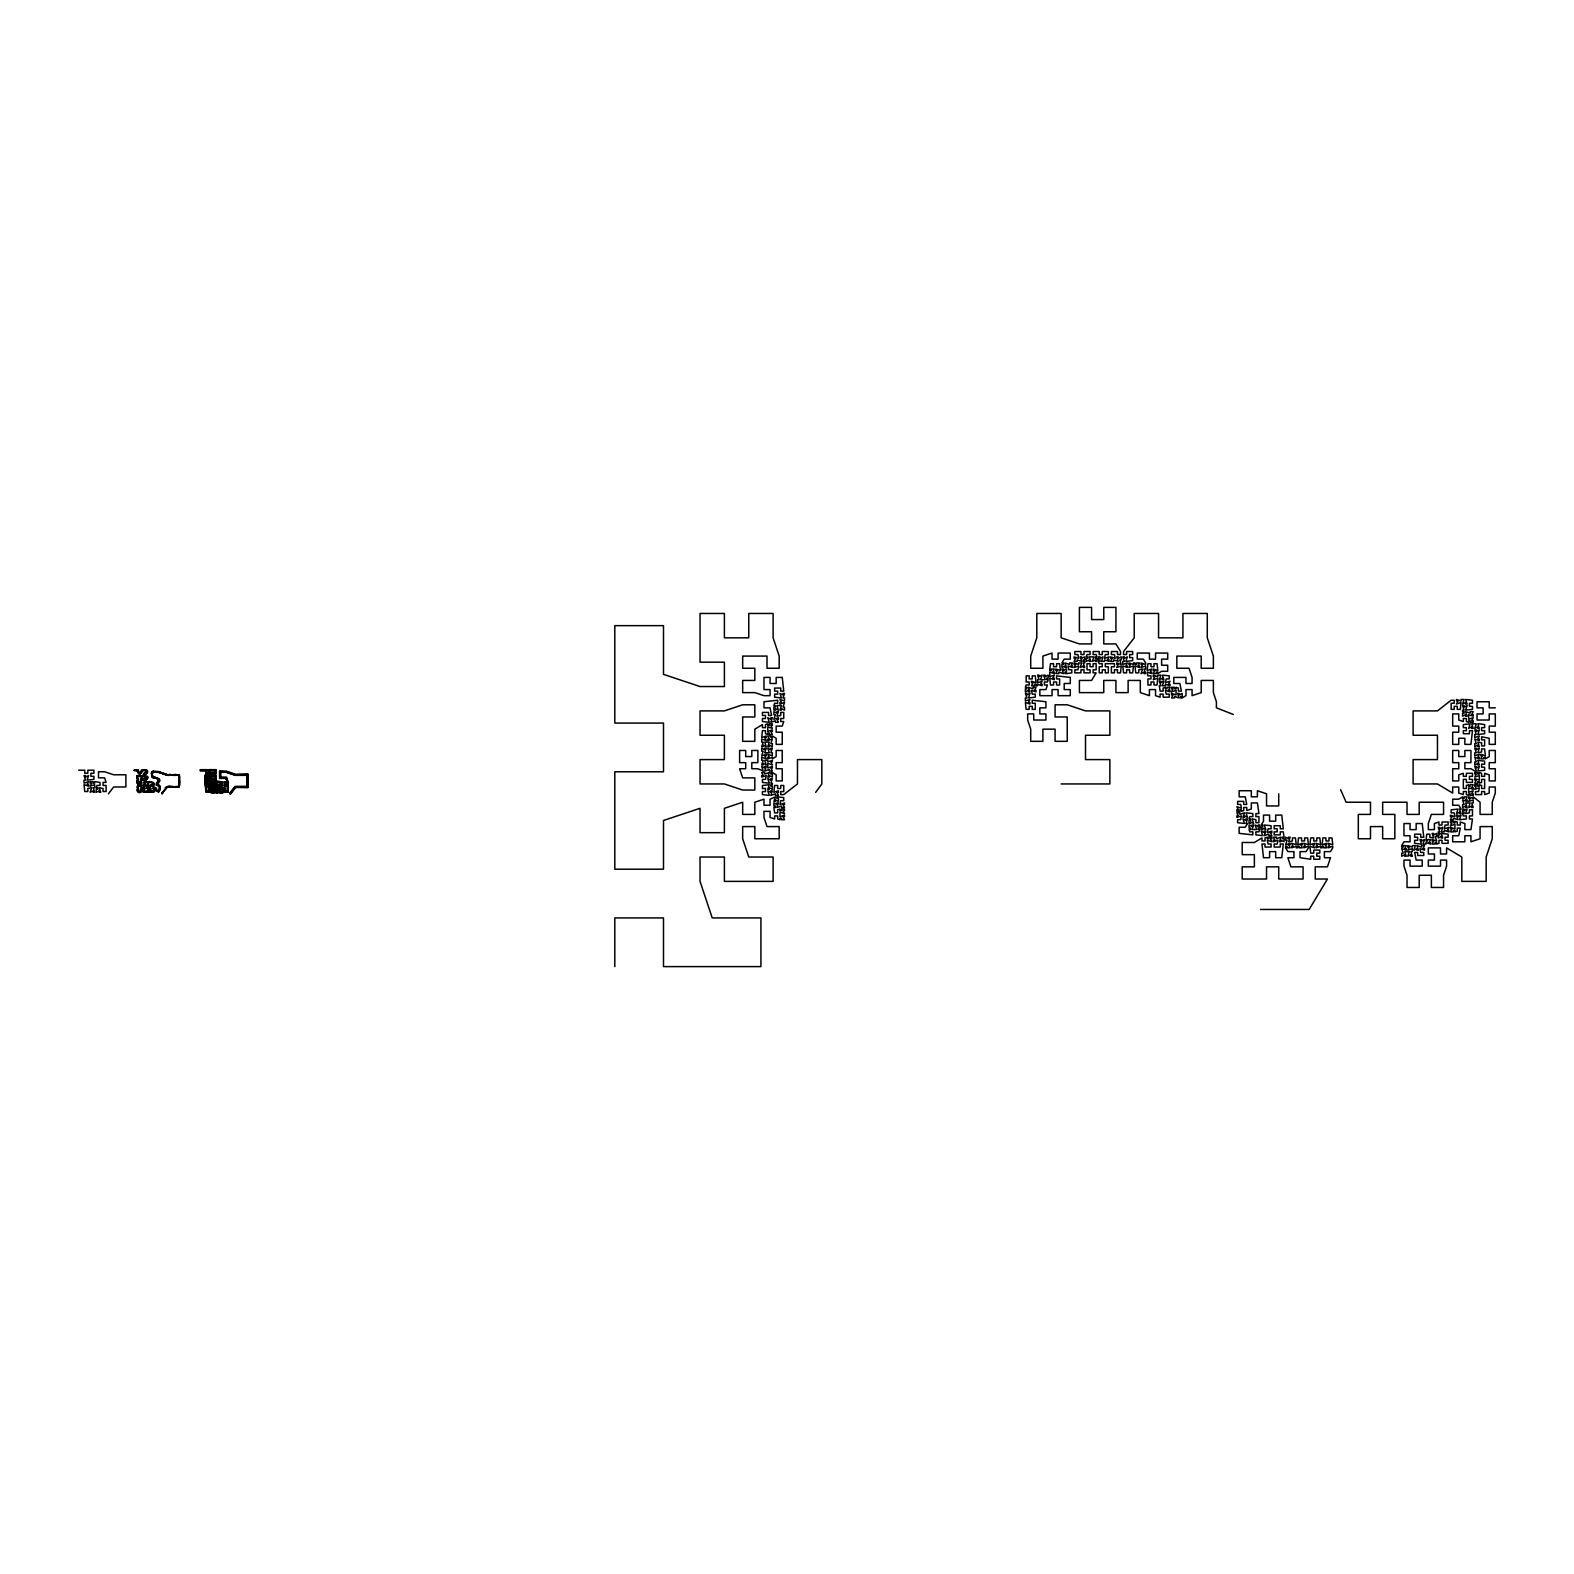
<?xml version="1.0" encoding="UTF-8"?>
<svg xmlns="http://www.w3.org/2000/svg" width="1574" height="1574" viewBox="0 0 1574 1574"><rect width="100%" height="100%" fill="white"/><g stroke="black" fill="none" stroke-linecap="round" stroke-linejoin="round"><path stroke-width="1.5" d="M178.767 780.566L178.767 777.772A10.585 10.585 0 0 1 178.826 776.966L178.865 776.769A6.375 6.375 0 0 0 178.924 776.061M179.062 780.507L179.062 779.701M151.871 775.077L151.852 775.687A2.873 2.873 0 0 0 155.157 777.851L152.206 777.025L151.891 773.562M178.767 780.763L178.767 782.652M151.576 774.644L151.596 773.523M179.062 780.901L178.787 783.065M176.19 786.98L176.504 787.02A11.471 11.471 0 0 1 177.311 787.098A2.538 2.538 0 0 0 178.983 786.941L179.574 785.387A9.208 9.208 0 0 0 179.692 783.577L179.633 779.74M151.576 775.352L152.403 777.615L155.295 778.186M138.178 771.201L137.095 770.473M152.147 775.588L152.166 774.093M179.318 778.205L179.633 782.573M137.41 777.005L137.568 779.858A2.656 2.656 0 0 0 137.194 782.298L138.433 783.085M152.422 775.549C154.35 777.93 163.204 778.107 158.679 782.711M141.542 782.435L140.755 781.275M141.66 782.062L140.952 781.019M142.034 789.695L143.883 788.869A4.053 4.053 0 0 1 143.391 789.774A3.128 3.128 0 0 0 142.722 791.112M141.444 789.086L141.463 789.499A2.007 2.007 0 0 1 139.87 792.037A2.007 2.007 0 0 1 137.528 790.148M153.091 783.045C156.279 786.488 147.287 784.305 150.278 788.279M151.557 785.8L150.002 787.275M137.469 789.971L137.528 789.577A4.427 4.427 0 0 0 137.371 787.59L137.804 785.151L139.614 785.564A2.145 2.145 0 0 0 141.05 786.429M179.672 777.32L179.318 774.939L176.229 774.723A7.201 7.201 0 0 1 178.354 774.802L179.397 777.103M137.843 771.634L140.204 773.955L142.408 770.473A2.833 2.833 0 0 1 143.411 770.394M179.042 779.405L179.042 777.989A12.08 12.08 0 0 1 179.121 777.005L179.161 776.592M212.313 789.814L213.257 789.243C210.463 787.571 213.179 794.496 212.706 790.207L215.343 790.207L215.756 791.742L215.756 789.814L214.221 789.814L215.756 785.249L215.343 786.764L211.191 786.764L211.191 784.127L212.706 784.127L211.191 783.734L211.191 781.078L218.629 782.14M225.082 788.2L222.446 787.472M248.003 774.29L235.333 774.782L226.243 771.496M138.119 771.594L139.929 773.7M137.469 776.435L140.912 776.435M141.935 770.453L141.503 771.457A5.627 5.627 0 0 1 141.227 772.322M147.385 778.146L146.205 779.169M148.487 782.416L147.385 782.081A3.325 3.325 0 0 0 144.808 781.255L144.296 782.475A2.204 2.204 0 0 1 144.355 784.246L144.316 786.213L146.107 785.938A3.266 3.266 0 0 1 147.681 785.21M141.286 782.199L140.716 781.55A2.44 2.44 0 0 0 138.669 782.337M217.055 788.299L218.196 784.875L221.068 784.875L221.068 782.967L216.878 782.416L216.878 783.734L214.221 783.734L214.221 782.199L212.313 782.199L213.828 782.593L213.828 785.249L212.313 785.642L216.878 784.127L216.878 788.299M217.842 787.728L219.927 787.157L217.842 787.728L218.884 785.839M218.609 787.157L219.002 786.016L222.209 786.016L222.209 781.845L215.756 780.861M141.011 782.239L139.063 782.593M144.611 784.383L144.572 784.462A4.604 4.604 0 0 0 144.277 785.229L145.497 786.016M147.267 781.766A3.069 3.069 0 0 0 144.533 781.137L143.883 782.239A2.42 2.42 0 0 1 144.119 784.305L144.218 786.508L146.303 786.154A2.636 2.636 0 0 1 147.464 785.583M147.287 787.374L147.681 788.397A4.329 4.329 0 0 1 148.664 791.82L147.464 787.118M141.64 786.075L141.365 782.691M141.522 773.05L141.719 772.598A5.568 5.568 0 0 0 142.054 771.654L143.096 770.65M141.247 772.932L138.689 773.955L137.056 770.768A3.974 3.974 0 0 0 136.446 770.768L136.348 770.768M138.492 782.475L138.532 782.376A2.636 2.636 0 0 1 140.932 781.373L140.971 781.294M143.352 790.364L143.824 791.84A4.958 4.958 0 0 0 145.339 791.86L145.536 791.86A5.352 5.352 0 0 1 146.933 791.899L147.031 791.919M141.66 782.75L141.522 784.423M141.05 782.672L141.267 785.997M138.65 782.731L138.965 782.77A3.463 3.463 0 0 1 138.414 783.596L138.099 783.695M137.351 776.021L140.834 776.139M138.296 782.829L137.351 782.121M144.198 790.148L144.395 791.368A6.237 6.237 0 0 0 145.044 791.309L145.241 791.289A6.709 6.709 0 0 1 147.267 791.348L148.054 790.797A4.466 4.466 0 0 0 147.248 788.712L147.071 788.594M225.908 778.245L227.718 782.396L224.197 781.904M143.805 790.187L144.159 791.624A7.122 7.122 0 0 0 145.083 791.604L145.575 791.565A5.725 5.725 0 0 1 147.09 791.584L148.35 790.797A5.509 5.509 0 0 0 147.503 788.535L147.051 787.256A3.876 3.876 0 0 1 147.582 786.646L147.72 786.488M815.647 792.411L821.825 783.95L821.825 759.593L797.467 759.593L797.467 783.95L783.754 794.614L780.724 794.614L780.724 791.565L783.754 791.565L783.754 785.485L780.724 785.485L780.724 788.515L777.674 788.515L777.674 785.485L774.624 785.485L773.877 792.332L778.441 790.797L778.441 792.332L776.907 792.332L778.441 795.382L775.392 795.382L775.392 793.847L770.827 795.382L772.342 790.797L770.827 790.797L770.827 792.332L767.778 790.797L769.293 795.382L762.446 794.614L762.446 791.565L765.495 791.565L765.495 788.515L762.446 788.515L762.446 785.485L769.293 784.718L767.778 789.282L769.293 789.282L769.293 787.767L772.342 789.282L772.342 786.233L770.827 786.233L770.827 784.718L772.342 784.718L772.342 783.203L770.827 783.203L772.342 778.618L770.827 778.618L770.827 780.153L767.778 778.618L769.293 783.203L762.446 782.435L762.446 779.386L765.495 779.386L766.263 775.588L761.698 777.103L761.698 775.588L763.213 775.588L761.698 772.539L764.728 772.539L764.728 774.054L769.293 772.539L767.778 777.103L769.293 777.103L769.293 775.588L772.342 777.103L772.342 774.054L770.827 774.054L770.827 772.539L772.342 772.539L776.159 774.821L776.159 780.92L782.239 780.92L782.239 768.742L776.159 768.742L776.159 762.642L782.239 762.642L782.239 750.464L776.159 750.464L776.159 756.563L772.342 758.845L772.342 757.31L767.778 758.845L767.778 757.31L769.293 757.31L767.778 754.28L772.342 755.795L772.342 752.746L770.827 752.746L772.342 748.181L770.827 748.181L770.827 749.716L767.778 748.181L769.293 752.746L764.728 752.746L766.263 748.181L764.728 748.181L764.728 749.716L761.698 748.181L761.698 751.231L763.213 751.231L761.698 755.795L766.263 754.28L766.263 755.795L764.728 755.795L766.263 758.845L761.698 757.31L761.698 760.36L763.213 760.36L761.698 764.925L763.213 764.925L763.213 763.41L766.263 764.925L764.728 760.36L767.778 760.36L767.778 761.875L772.342 760.36L772.342 761.875L770.827 761.875L772.342 764.925L767.778 763.41L767.778 767.974L772.342 766.459L772.342 767.974L770.827 767.974L772.342 771.024L769.293 771.024L769.293 769.489L764.728 771.024L766.263 766.459L764.728 766.459L764.728 767.974L761.698 766.459L763.213 771.024L757.881 768.742L751.801 768.742L751.801 762.642L757.881 762.642L757.881 750.464L751.801 750.464L751.801 756.563L745.702 756.563L745.702 750.464L739.623 750.464L739.623 762.642L745.702 762.642L745.702 768.742L739.623 768.742L742.672 777.871L754.831 777.871L754.831 790.05L742.672 790.05L724.394 783.95L700.037 783.95L700.037 759.593L724.394 759.593L724.394 735.255L700.037 735.255L700.037 710.897L724.394 710.897L742.672 704.798L754.831 704.798L754.831 716.977L742.672 716.977L742.672 741.334L754.831 741.334L754.831 729.156L762.446 724.591L762.446 727.641L765.495 727.641L765.495 724.591L767.778 723.824L767.778 725.358L769.293 725.358L769.293 723.824L772.342 723.824L772.342 725.358L770.827 725.358L772.342 728.388L767.778 726.873L767.778 731.438L772.342 729.923L772.342 731.438L770.827 731.438L772.342 734.487L769.293 734.487L769.293 732.953L767.778 732.953L767.778 734.487L765.495 733.72L765.495 730.67L762.446 730.67L761.698 737.537L766.263 736.002L766.263 737.537L764.728 737.537L766.263 740.567L761.698 739.052L761.698 742.102L763.213 742.102L761.698 746.666L763.213 746.666L763.213 745.132L766.263 746.666L764.728 742.102L769.293 742.102L767.778 746.666L769.293 746.666L769.293 745.132L772.342 746.666L772.342 743.617L770.827 743.617L772.342 739.052L767.778 740.567L767.778 739.052L769.293 739.052L767.778 736.002L770.827 736.002L770.827 737.537L772.342 737.537L772.342 736.002L776.159 738.285L776.159 744.384L782.239 744.384L782.239 732.205L776.159 732.205L776.159 726.106L782.239 726.106L783.754 721.541L780.724 721.541L780.724 718.511L783.754 718.511L783.754 712.412L780.724 712.412L780.724 715.462L776.907 716.209L778.441 711.645L776.907 711.645L776.907 713.179L773.877 711.645L773.877 714.694L775.392 714.694L773.877 719.259L778.441 717.744L778.441 719.259L776.907 719.259L778.441 722.309L775.392 722.309L775.392 720.794L770.827 722.309L772.342 717.744L770.827 717.744L770.827 719.259L767.778 717.744L769.293 722.309L762.446 721.541L762.446 718.511L765.495 718.511L765.495 715.462L762.446 715.462L762.446 712.412L768.545 712.412L768.545 715.462L771.575 715.462L770.06 707.847L763.98 707.847L763.98 701.748L777.674 700.233L777.674 703.283L774.624 703.283L773.877 705.565L775.392 705.565L775.392 707.08L773.877 707.08L773.877 710.13L775.392 710.13L775.392 708.615L778.441 710.13L776.907 705.565L781.471 705.565L779.956 710.13L781.471 710.13L781.471 708.615L784.521 710.13L784.521 707.08L783.006 707.08L784.521 702.516L779.956 704.05L779.956 702.516L781.471 702.516L779.956 699.466L784.521 701.001L784.521 697.951L783.006 697.951L784.521 693.386L783.006 693.386L783.006 694.901L779.956 693.386L781.471 697.951L774.624 697.184L774.624 694.154L777.674 694.154L777.674 691.104L774.624 691.104L774.624 688.054L780.724 688.054L780.724 691.104L783.754 691.104L782.239 677.41L776.159 677.41L776.159 683.49L770.06 683.49L770.06 677.41L763.98 677.41L763.98 689.589L770.06 689.589L770.06 695.669L763.98 695.669L754.831 692.619L742.672 692.619L742.672 680.44L754.831 680.44L754.831 668.261L742.672 668.261L742.672 656.083L767.01 656.083L767.01 668.261L779.189 668.261L779.189 656.083L773.109 637.824L773.109 613.466L748.752 613.466L748.752 637.824L724.394 637.824L724.394 613.466L700.037 613.466L700.037 662.182L724.394 662.182L724.394 686.539L700.037 686.539L663.5 674.361L663.5 625.645L614.804 625.645L614.804 723.076L663.5 723.076L663.5 771.772L614.804 771.772L614.804 869.202L663.5 869.202L663.5 820.487L700.037 808.308L700.037 832.666L724.394 832.666L724.394 808.308L742.672 802.228L742.672 814.407L754.831 814.407L754.831 802.228L763.98 799.179L763.98 805.258L770.06 805.258L770.06 799.179L775.392 796.897L773.877 801.461L775.392 801.461L775.392 799.946L778.441 801.461L778.441 798.412L776.907 798.412L776.907 796.897L778.441 796.897L783.754 797.664L783.754 800.694L780.724 800.694L779.956 804.511L784.521 802.976L784.521 804.511L783.006 804.511L784.521 807.541L781.471 807.541L781.471 806.026L776.907 807.541L778.441 802.976L776.907 802.976L776.907 804.511L773.877 802.976L773.877 806.026L775.392 806.026L775.392 807.541L773.877 807.541L774.624 812.873L777.674 812.873L777.674 809.823L779.956 809.075L779.956 810.59L781.471 810.59L781.471 809.075L784.521 809.075L784.521 810.59L783.006 810.59L784.521 813.64L779.956 812.125L779.956 816.69L784.521 815.155L784.521 816.69L783.006 816.69L784.521 819.72L781.471 819.72L781.471 818.205L779.956 818.205L779.956 819.72L777.674 818.972L777.674 815.922L774.624 815.922L774.624 818.972L770.06 817.437L770.06 811.358L763.98 811.358L763.98 817.437L767.01 826.586L779.189 826.586L779.189 838.745L754.831 838.745L754.831 826.586L742.672 826.586L742.672 838.745L748.752 857.023L773.109 857.023L773.109 881.381L724.394 881.381L724.394 857.023L700.037 857.023L700.037 881.381L712.215 917.917L760.931 917.917L760.931 966.613L663.5 966.613L663.5 917.917L614.804 917.917L614.804 966.613M166.195 788.633L165.034 790.168M165.841 788.633L164.817 789.499M165.604 788.476L165.526 788.082A5.883 5.883 0 0 1 170.189 786.488L171.074 786.685A13.064 13.064 0 0 0 172.176 786.705L172.471 786.705M164.09 789.991L163.637 791.506M164.188 791.289L162.929 791.506M108.39 793.827L113.702 786.961L125.881 786.961L125.881 774.782L113.702 774.782L104.573 771.752L98.493 771.752L98.493 777.831L104.573 777.831L106.107 782.396L103.058 782.396L103.058 785.446L106.107 785.446L106.107 791.525L103.058 791.525L103.058 788.495L99.241 787.728L100.775 792.293L99.241 792.293L99.241 790.778L96.211 792.293L96.211 789.243L97.726 789.243L97.726 787.728L96.211 787.728L96.958 785.446L100.008 785.446L100.008 782.396L94.676 781.648L94.676 783.163L93.161 783.163L93.161 781.648L90.111 781.648L90.111 783.163L91.646 783.163L90.111 786.213L94.676 784.678L94.676 787.728L93.161 787.728L94.676 792.293L93.161 792.293L93.161 790.778L90.111 792.293L91.646 787.728L87.829 788.495L87.829 791.525L84.78 791.525L84.032 784.678L88.597 786.213L88.597 784.678L87.082 784.678L88.597 781.648L84.032 783.163L84.032 780.114L85.547 780.114L84.032 775.549L85.547 775.549L85.547 777.064L88.597 775.549L87.082 780.114L93.928 779.366L93.928 776.316L90.879 776.316L90.879 773.267L93.928 773.267L93.928 770.217L87.829 770.217L87.829 773.267L84.78 773.267L84.78 770.217L78.7 770.217M162.378 793.591L162.732 792.214M229.568 793.473L235.057 786.41L246.961 786.41L246.961 775.352L235.254 775.352L226.105 772.303L220.675 772.303L220.675 777.281L226.617 777.281L228.505 782.967L225.239 782.967L225.239 784.875L228.289 784.875L228.289 792.096L224.118 792.096L224.118 788.889M229.784 793.65L235.195 786.685L247.236 786.685L247.236 775.077L235.293 775.077L226.164 772.027M248.003 787.453L235.333 786.961L230.217 793.985M230.453 794.162L235.608 787.531L248.082 787.531L248.082 774.231L235.431 774.231L226.302 771.181L219.553 771.181L219.553 778.402L225.79 778.402L227.718 782.396M162.181 792.45L162.122 793.906L162.496 792.056M162.811 793.04L163.263 791.997M151.675 785.229L149.491 786.449L150.396 789.676M138.178 782.416L137.627 782.18A2.184 2.184 0 0 1 138.099 780.192L138.059 778.382M147.72 787.256L148.645 785.387M141.896 778.973L142.093 779.366A2.991 2.991 0 0 0 143.234 779.209L143.411 779.15A6.237 6.237 0 0 1 145.89 778.815M200.331 769.961L206.902 769.725M208.968 772.775L206.902 772.775M206.686 776.041L205.663 778.599L205.663 775.549L207.178 775.549M205.368 775.274L205.368 778.874L207.67 778.107M209.736 776.041L208.693 775.549L209.657 778.028L208.142 778.028L208.142 780.684L216.11 779.917L216.11 775.746L213.061 775.746L212.51 773.267L216.031 773.759M208.968 769.725L216.031 769.725M207.178 783.163L205.663 783.163L207.178 783.163L206.686 781.157L206.607 782.593M208.201 780.606L216.031 779.858M213.002 775.825L212.51 773.267M205.663 784.678L207.178 784.678L205.663 784.678L206.41 791.525L208.968 791.053M207.178 781.648L210.719 781.157L210.778 783.734L209.263 784.127L210.778 784.127L210.778 786.764L206.607 786.764L206.607 785.249M212.215 772.991L212.215 776.592L216.031 775.825M206.686 786.705L210.719 786.705M210.719 784.186L209.185 784.186M211.25 783.655L213.552 782.888L213.552 784.973L212.018 784.973M212.765 783.655L213.257 784.678L211.25 784.186M211.25 781.157L215.284 781.157M211.25 786.705L215.284 786.705M215.815 782.672L215.284 782.672M219.632 778.323L226.203 777.831M213.257 789.243L213.749 787.236L211.644 787.157L208.889 788.082L208.889 790.974L206.981 790.974L206.214 785.249M215.815 785.17L214.792 784.678L214.792 786.213M212.765 790.286L213.257 792.293L212.234 791.801M214.3 789.735L214.3 787.236M222.131 785.938L222.131 781.904M213.257 790.778L215.284 790.286M215.815 789.735L214.792 789.243M215.815 791.801L215.284 791.801M218.393 789.814L219.357 789.243C216.543 787.571 219.278 794.496 218.786 790.207L219.357 792.293L218.333 791.801M220.872 789.243L222.406 789.243L220.321 789.814L220.38 787.236L225.239 788.082L224.689 791.525L227.718 791.525L227.718 785.446L224.118 786.016L224.118 781.845L226.951 781.845M224.197 785.938L228.014 785.17L228.014 791.82L224.393 791.82L224.393 788.692L221.167 788.003L222.682 788.967L222.682 792.568L220.596 792.568L221.836 789.814M221.363 791.801L222.406 792.293L222.406 789.243M147.936 786.685L148.153 785.269M148.527 791.978L147.385 792.234M140.381 782.632A2.873 2.873 0 0 0 141.011 785.111L137.784 784.796L137.292 787.512M138.217 779.799L137.823 778.894A2.223 2.223 0 0 1 137.469 775.529L138.768 775.903A2.204 2.204 0 0 0 139.594 776.454L140.283 776.238M142.093 778.796L142.486 775.451L139.299 775.962M141.66 786.429L141.581 786.508A1.987 1.987 0 0 1 139.476 785.78L140.912 786.744L142.093 785.387M178.924 787.039L176.898 787.334M148.684 782.986L147.11 782.652A2.794 2.794 0 0 0 144.749 781.412M145.634 785.583L144.749 784.816A3.738 3.738 0 0 0 145.024 782.475M141.05 775.923L142.27 775.667A2.204 2.204 0 0 1 141.719 778.776L141.522 779.543A3.601 3.601 0 0 0 143.529 779.425A5.056 5.056 0 0 1 145.792 779.13L145.89 779.15M141.168 778.756L141.64 779.878A4.486 4.486 0 0 0 143.549 779.819A5.332 5.332 0 0 1 145.811 779.681L145.91 779.72M149.845 789.656L149.136 791.506L151.281 792.352M145.989 785.682L145.91 785.741A2.479 2.479 0 0 1 148.743 784.954M150.612 789.853L150.612 788.515M148.33 782.888L147.189 782.258M150.042 789.892L149.55 791.604A2.597 2.597 0 0 0 150.16 791.997L151.084 792.076M150.337 790.03L149.845 791.506L151.989 791.407A2.695 2.695 0 0 1 152.855 791.643L154.154 791.269A6.158 6.158 0 0 0 153.268 788.476L153.367 787.59A2.833 2.833 0 0 1 156.18 789.007L156.082 789.164A4.643 4.643 0 0 0 157.793 791.604A2.066 2.066 0 0 0 159.23 789.007M137.882 780.015L137.784 780.055A2.833 2.833 0 0 0 137.391 782.121M141.227 775.805L142.211 776.12A2.027 2.027 0 0 1 141.601 778.638M141.326 776.1L141.267 778.363A2.302 2.302 0 0 0 140.617 778.874L140.716 779.74A3.266 3.266 0 0 0 143.49 779.956M158.758 785.406L159.663 786.39A6.375 6.375 0 0 0 159.643 788.613L159.663 788.613A2.558 2.558 0 0 1 158.561 791.683L159.938 788.574A6.021 6.021 0 0 1 159.938 786.567L159.368 785.131A2.204 2.204 0 0 0 158.384 785.249L158.187 785.288M138.315 780.37L138.315 778.54M146.657 772.932L147.051 770.985L145.457 770.178M157.046 783.321L157.793 785.367M156.81 783.144L156.554 785.111L158.462 785.505M151.379 791.958L152.403 791.761M146.166 772.5L145.418 770.729A7.929 7.929 0 0 1 144.611 770.729L143.923 770.709M146.441 772.696L146.775 771.083L145.418 770.453M150.947 791.525L149.924 791.014L150.829 788.338A2.027 2.027 0 0 1 149.884 787.315M157.184 782.986L158.876 779.405L155.551 777.851M143.627 779.701L143.706 779.661A5.115 5.115 0 0 1 145.792 779.405L145.89 779.445M209.067 788.2L213.257 787.728M209.736 788.692L212.982 788.003L211.467 788.967L211.467 792.568L213.552 792.568L213.552 791.053L216.582 792.568L216.582 788.967L215.067 788.967L216.582 788.003L216.582 784.403L212.018 785.918M158.541 791.761L155.61 789.518M145.949 772.854L145.654 772.913A2.381 2.381 0 0 0 143.805 775.372M153.308 772.322L152.462 773.759M138.079 783.399L137.056 783.183M146.225 773.365L144.906 775.746M155.196 777.615C164.109 778.618 153.327 785.17 160.233 786.41A7.044 7.044 0 0 0 160.194 788.594M155.393 778.166L158.581 779.405L156.947 782.79A4.84 4.84 0 0 0 156.397 783.045L156.239 785.151L158.128 785.879A5.214 5.214 0 0 1 158.836 785.701L159.368 786.41A6.591 6.591 0 0 0 159.249 787.433A7.103 7.103 0 0 0 159.368 788.751L159.427 788.948M145.3 792.155L145.497 792.135A5.745 5.745 0 0 1 146.894 792.175L147.09 792.194M153.426 771.476L153.839 771.417A11.746 11.746 0 0 1 155.354 771.358L157.774 771.496A7.831 7.831 0 0 1 160.214 772.086L160.941 772.401M176.032 774.742L175.934 774.762A13.182 13.182 0 0 1 175.127 774.821L174.93 774.821A13.34 13.34 0 0 1 174.124 774.821L172.786 775.077M175.776 774.487L175.875 774.467A11.589 11.589 0 0 1 174.675 774.546L173.966 774.526M176.386 774.998L175.599 775.077A12.651 12.651 0 0 1 174.281 775.116L173.415 774.802M143.175 788.102L144.159 788.476M154.036 772.283L154.232 772.263A9.208 9.208 0 0 1 155.216 772.224L157.715 772.362A7.181 7.181 0 0 1 159.761 772.814L160.312 773.07M153.642 771.732L154.232 771.673A10.841 10.841 0 0 1 155.255 771.654L156.259 771.693M153.583 787.236L153.131 788.81A5.548 5.548 0 0 1 153.878 791.151L153.288 791.486A2.499 2.499 0 0 0 151.261 791.191M177.842 786.587L178.472 786.213A2.518 2.518 0 0 0 178.708 785.347L178.787 784.855A7.595 7.595 0 0 0 178.826 783.754L179.082 782.927M173.081 787.275L171.271 786.98M172.865 787.275L171.763 787.295A12.376 12.376 0 0 1 170.858 787.236L170.543 787.216A5.745 5.745 0 0 0 165.9 788.24M172.668 787L176.721 786.449A7.85 7.85 0 0 1 177.429 786.528M173.278 786.961L174.694 786.666M173.573 787.256L176.386 786.705A9.759 9.759 0 0 1 177.095 786.784A4.053 4.053 0 0 0 178.098 786.843L178.806 786.213A5.214 5.214 0 0 0 179.023 785.229L179.042 785.131A8.775 8.775 0 0 0 179.121 783.714L179.102 783.616M173.986 786.666L171.546 786.41A12.513 12.513 0 0 1 170.838 786.37L170.543 786.351A6.178 6.178 0 0 0 165.25 787.767M136.702 769.902L135.58 770.217M136.663 770.473L134.282 769.942L135.679 770.217M147.484 785.662L146.756 788.082M170.877 775.077L169.048 775.392A11.412 11.412 0 0 1 166.47 775.097L163.401 773.837M171.369 775.077L172.963 774.506M170.641 774.506L169.028 774.526M169.717 774.526L172.746 775.352M171.566 775.077L174.95 775.392A11.51 11.51 0 0 0 175.835 775.333L176.249 775.293A7.319 7.319 0 0 1 177.941 775.313M135.777 770.493L134.577 770.217M165.113 774.428L166.667 774.841A11.234 11.234 0 0 0 169.067 775.116L169.776 775.097M174.084 786.961L176.091 786.685M135.266 770.493L134.282 770.217M169.421 774.526L168.989 774.821A10.959 10.959 0 0 1 166.588 774.526L164.64 774.27M135.482 770.493L134.262 770.512M172.078 775.057L174.045 775.392M1495.3 707.847L1489.22 707.847L1489.22 701.748L1477.042 701.748L1477.042 707.847L1483.121 707.847L1483.121 713.927L1477.042 713.927L1477.042 720.026L1489.22 720.026L1489.22 713.927L1495.3 713.927L1495.3 726.106L1489.22 726.106L1489.22 732.205L1495.3 732.205L1495.3 744.384L1489.22 744.384L1489.22 738.285L1481.606 736.77L1481.606 739.819L1484.636 739.819L1484.636 745.899L1481.606 745.899L1481.606 742.849L1477.789 742.102L1479.324 746.666L1477.789 746.666L1477.789 745.132L1474.759 746.666L1474.759 743.617L1476.274 743.617L1474.759 739.052L1479.324 740.567L1479.324 739.052L1477.789 739.052L1479.324 736.002L1474.759 737.537L1474.759 734.487L1476.274 734.487L1474.759 729.923L1476.274 729.923L1476.274 731.438L1479.324 729.923L1477.789 734.487L1484.636 733.72L1484.636 730.67L1481.606 730.67L1481.606 727.641L1484.636 727.641L1484.636 724.591L1479.324 723.824L1477.789 723.824L1479.324 728.388L1477.789 728.388L1477.789 726.873L1474.759 728.388L1476.274 723.824L1471.71 723.824L1473.225 728.388L1471.71 728.388L1471.71 726.873L1468.66 728.388L1470.175 723.824L1463.328 724.591L1463.328 727.641L1466.378 727.641L1466.378 730.67L1463.328 730.67L1463.328 733.72L1469.427 733.72L1469.427 730.67L1472.477 730.67L1470.942 744.384L1464.863 744.384L1464.863 738.285L1458.764 738.285L1458.764 744.384L1452.684 744.384L1452.684 732.205L1458.764 732.205L1458.764 726.106L1452.684 726.106L1452.684 713.927L1458.764 713.927L1458.764 720.026L1463.328 721.541L1463.328 718.511L1466.378 718.511L1466.378 721.541L1468.66 722.309L1468.66 720.794L1470.175 720.794L1470.175 722.309L1473.225 722.309L1473.225 720.794L1471.71 720.794L1473.225 717.744L1468.66 719.259L1468.66 714.694L1473.225 716.209L1473.225 714.694L1471.71 714.694L1473.225 711.645L1470.175 711.645L1470.175 713.179L1465.61 711.645L1467.145 716.209L1465.61 716.209L1465.61 714.694L1462.58 716.209L1462.58 713.179L1464.095 713.179L1464.095 711.645L1462.58 711.645L1462.58 710.13L1464.095 710.13L1462.58 705.565L1464.095 705.565L1464.095 707.08L1467.145 705.565L1465.61 710.13L1472.477 709.362L1472.477 706.332L1469.427 706.332L1469.427 703.283L1472.477 703.283L1472.477 700.233L1465.61 699.466L1467.145 704.05L1465.61 704.05L1465.61 702.516L1462.58 704.05L1464.095 699.466L1461.046 699.466L1461.046 701.001L1456.481 699.466L1456.481 701.001L1458.016 701.001L1456.481 704.05L1461.046 702.516L1460.298 709.362L1457.249 709.362L1457.249 706.332L1454.199 706.332L1454.199 709.362L1451.149 709.362L1451.149 703.283L1454.199 703.283L1454.199 700.233L1451.149 700.233L1437.456 710.897L1413.098 710.897L1413.098 735.255L1437.456 735.255L1437.456 759.593L1413.098 759.593L1413.098 783.95L1437.456 783.95L1452.684 793.08L1452.684 787L1458.764 787L1458.764 793.08L1463.328 794.614L1463.328 791.565L1466.378 791.565L1466.378 794.614L1468.66 795.382L1468.66 793.847L1470.175 793.847L1470.175 795.382L1473.225 795.382L1473.225 793.847L1471.71 793.847L1473.225 790.797L1468.66 792.332L1468.66 787.767L1473.225 789.282L1473.225 787.767L1471.71 787.767L1473.225 784.718L1470.175 784.718L1470.175 786.233L1468.66 786.233L1468.66 784.718L1466.378 785.485L1466.378 788.515L1463.328 788.515L1463.328 779.386L1466.378 779.386L1466.378 782.435L1472.477 782.435L1472.477 779.386L1469.427 779.386L1469.427 776.336L1472.477 776.336L1472.477 773.306L1466.378 773.306L1466.378 776.336L1463.328 776.336L1463.328 773.306L1458.764 774.821L1458.764 780.92L1452.684 780.92L1452.684 768.742L1458.764 768.742L1458.764 762.642L1452.684 762.642L1452.684 750.464L1458.764 750.464L1458.764 756.563L1464.863 756.563L1464.863 750.464L1470.942 750.464L1470.942 762.642L1464.863 762.642L1464.863 768.742L1470.942 768.742L1474.759 771.024L1476.274 771.024L1474.759 766.459L1476.274 766.459L1476.274 767.974L1479.324 766.459L1477.789 771.024L1484.636 770.257L1484.636 767.207L1481.606 767.207L1481.606 764.177L1484.636 764.177L1484.636 761.127L1477.789 760.36L1479.324 764.925L1477.789 764.925L1477.789 763.41L1474.759 764.925L1474.759 761.875L1476.274 761.875L1474.759 757.31L1479.324 758.845L1479.324 757.31L1477.789 757.31L1479.324 754.28L1474.759 755.795L1474.759 752.746L1476.274 752.746L1474.759 748.181L1476.274 748.181L1476.274 749.716L1479.324 748.181L1477.789 752.746L1481.606 751.998L1481.606 748.949L1484.636 748.949L1485.403 755.795L1480.839 754.28L1480.839 755.795L1482.354 755.795L1480.839 758.845L1483.889 758.845L1483.889 757.31L1485.403 757.31L1485.403 758.845L1489.22 756.563L1489.22 750.464L1495.3 750.464L1495.3 762.642L1489.22 762.642L1489.22 768.742L1495.3 768.742L1495.3 780.92L1489.22 780.92L1489.22 774.821L1484.636 773.306L1484.636 776.336L1481.606 776.336L1481.606 773.306L1479.324 772.539L1479.324 774.054L1477.789 774.054L1477.789 772.539L1474.759 772.539L1474.759 774.054L1476.274 774.054L1474.759 777.103L1479.324 775.588L1479.324 780.153L1474.759 778.618L1474.759 780.153L1476.274 780.153L1474.759 783.203L1477.789 783.203L1477.789 781.668L1479.324 781.668L1479.324 783.203L1481.606 782.435L1481.606 779.386L1484.636 779.386L1484.636 788.515L1481.606 788.515L1481.606 785.485L1479.324 784.718L1479.324 786.233L1477.789 786.233L1477.789 784.718L1474.759 784.718L1474.759 786.233L1476.274 786.233L1474.759 789.282L1479.324 787.767L1478.557 791.565L1475.507 791.565L1475.507 794.614L1481.606 794.614L1481.606 791.565L1484.636 791.565L1484.636 794.614L1489.22 793.08L1489.22 787L1495.3 787L1495.3 793.08L1492.25 802.228L1492.25 814.407L1480.072 814.407L1480.072 802.228L1473.225 796.897L1473.225 798.412L1468.66 796.897L1468.66 798.412L1470.175 798.412L1468.66 801.461L1473.225 799.946L1473.225 802.976L1471.71 802.976L1473.225 807.541L1471.71 807.541L1471.71 806.026L1468.66 807.541L1470.175 802.976L1465.61 802.976L1467.145 807.541L1465.61 807.541L1465.61 806.026L1462.58 807.541L1462.58 804.511L1464.095 804.511L1462.58 799.946L1467.145 801.461L1467.145 799.946L1465.61 799.946L1467.145 796.897L1464.095 796.897L1464.095 798.412L1462.58 798.412L1462.58 796.897L1458.764 799.179L1452.684 799.179L1452.684 805.258L1458.764 805.258L1461.046 809.075L1459.531 809.075L1461.046 813.64L1459.531 813.64L1459.531 812.125L1456.481 813.64L1458.016 809.075L1451.149 809.823L1451.149 812.873L1454.199 812.873L1454.966 816.69L1450.402 815.155L1450.402 816.69L1451.917 816.69L1450.402 819.72L1453.432 819.72L1453.432 818.205L1458.016 819.72L1456.481 815.155L1458.016 815.155L1458.016 816.69L1461.046 815.155L1459.531 819.72L1466.378 818.972L1466.378 815.922L1463.328 815.922L1462.58 813.64L1464.095 813.64L1464.095 812.125L1462.58 812.125L1462.58 809.075L1464.095 809.075L1464.095 810.59L1467.145 809.075L1465.61 813.64L1469.427 812.873L1469.427 809.823L1472.477 809.823L1472.477 815.922L1469.427 815.922L1469.427 818.972L1472.477 818.972L1470.942 829.616L1464.863 829.616L1464.863 823.536L1460.298 822.002L1460.298 825.051L1457.249 825.051L1457.249 822.002L1454.966 821.254L1454.966 822.769L1453.432 822.769L1453.432 821.254L1450.402 821.254L1450.402 822.769L1451.917 822.769L1450.402 825.819L1454.966 824.284L1454.966 828.868L1450.402 827.334L1450.402 828.868L1451.917 828.868L1450.402 831.898L1453.432 831.898L1453.432 830.383L1454.966 830.383L1454.966 831.898L1457.249 831.151L1457.249 828.101L1460.298 828.101L1458.764 835.715L1452.684 835.715L1452.684 841.795L1464.863 841.795L1464.863 835.715L1470.942 835.715L1470.942 841.795L1480.072 838.745L1480.072 826.586L1492.25 826.586L1492.25 838.745L1486.171 857.023L1486.171 881.381L1461.813 881.381L1461.813 857.023L1446.585 847.894L1446.585 853.974L1440.505 853.974L1440.505 847.894L1428.326 847.894L1428.326 853.974L1434.406 853.974L1434.406 860.073L1428.326 860.073L1428.326 866.153L1440.505 866.153L1440.505 860.073L1446.585 860.073L1446.585 866.153L1443.555 875.282L1443.555 887.461L1431.376 887.461L1431.376 875.282L1419.197 875.282L1419.197 887.461L1407.018 887.461L1407.018 875.282L1403.969 866.153L1403.969 860.073L1410.048 860.073L1410.048 866.153L1422.227 866.153L1422.227 860.073L1416.147 860.073L1414.632 852.459L1417.662 852.459L1417.662 855.489L1423.762 855.489L1423.762 852.459L1420.712 852.459L1419.945 848.642L1424.509 850.176L1424.509 848.642L1422.994 848.642L1424.509 845.612L1421.479 845.612L1421.479 847.127L1416.915 845.612L1418.43 850.176L1416.915 850.176L1416.915 848.642L1413.865 850.176L1415.38 845.612L1412.35 845.612L1412.35 847.127L1407.766 845.612L1407.766 847.127L1409.301 847.127L1407.766 850.176L1412.35 848.642L1412.35 851.691L1410.816 851.691L1412.35 856.256L1410.816 856.256L1410.816 854.741L1407.766 856.256L1409.301 851.691L1404.736 851.691L1406.251 856.256L1404.736 856.256L1404.736 854.741L1401.686 856.256L1401.686 853.206L1403.201 853.206L1401.686 848.642L1406.251 850.176L1406.251 848.642L1404.736 848.642L1406.251 845.612L1403.201 845.612L1403.201 847.127L1401.686 847.127L1401.686 845.612L1403.969 841.795L1410.048 841.795L1410.048 835.715L1403.969 835.715L1403.969 823.536L1410.048 823.536L1410.048 829.616L1416.147 829.616L1416.147 823.536L1422.227 823.536L1423.762 837.23L1420.712 837.23L1420.712 834.181L1414.632 834.181L1414.632 837.23L1417.662 837.23L1417.662 840.28L1414.632 840.28L1414.632 843.33L1421.479 844.077L1419.945 839.513L1421.479 839.513L1421.479 841.047L1424.509 839.513L1422.994 844.077L1426.044 844.077L1426.044 842.562L1430.609 844.077L1430.609 842.562L1429.094 842.562L1430.609 839.513L1427.559 839.513L1427.559 841.047L1426.044 841.047L1426.044 839.513L1426.811 834.181L1429.841 834.181L1429.841 837.23L1433.658 837.998L1432.124 833.433L1433.658 833.433L1433.658 834.948L1436.688 833.433L1436.688 836.463L1435.173 836.463L1436.688 841.047L1432.124 839.513L1432.124 841.047L1433.658 841.047L1432.124 844.077L1435.173 844.077L1435.173 842.562L1436.688 842.562L1436.688 844.077L1438.97 843.33L1438.97 840.28L1442.02 840.28L1442.02 843.33L1448.119 843.33L1448.119 840.28L1445.07 840.28L1445.07 837.23L1448.119 837.23L1448.119 834.181L1441.253 833.433L1442.787 837.998L1441.253 837.998L1441.253 836.463L1438.223 837.998L1438.223 834.948L1439.738 834.948L1439.738 833.433L1438.223 833.433L1438.223 831.898L1439.738 831.898L1438.223 827.334L1439.738 827.334L1439.738 828.868L1442.787 827.334L1441.253 831.898L1444.302 831.898L1444.302 830.383L1448.867 831.898L1448.867 830.383L1447.352 830.383L1448.867 827.334L1444.302 828.868L1445.07 825.051L1448.119 825.051L1448.119 822.002L1442.02 822.002L1442.02 825.051L1438.97 825.051L1438.97 822.002L1434.406 823.536L1434.406 829.616L1428.326 829.616L1428.326 823.536L1431.376 814.407L1443.555 814.407L1443.555 802.228L1419.197 802.228L1419.197 814.407L1407.018 814.407L1407.018 802.228L1382.661 802.228L1382.661 814.407L1394.839 814.407L1394.839 838.745L1382.661 838.745L1382.661 826.586L1370.482 826.586L1370.482 838.745L1358.303 838.745L1358.303 814.407L1370.482 814.407L1370.482 802.228L1346.124 802.228L1340.615 789.715M200.331 769.666L206.981 769.666L206.981 772.696L208.889 772.696L208.889 769.666L216.11 769.666L216.11 773.837L213.061 773.837M200.331 770.512L206.135 770.512L205.86 773.837L210.031 773.837L210.031 770.788L214.989 770.788L214.989 772.696M209.736 770.512L215.264 770.512L215.264 772.991L211.939 772.696L211.939 776.867L214.989 776.867L214.989 778.796L209.263 779.563L210.778 779.15L210.778 774.998L208.142 774.998L208.417 776.789L207.748 774.998L205.092 774.998L205.092 779.15L206.607 779.15L205.092 779.563L205.092 783.734L207.748 783.734L207.453 781.924L209.932 782.888M200.331 770.788L205.86 770.788M219.632 771.26L226.203 771.752M206.135 773.542L209.736 773.542L209.46 770.217M207.178 777.064L208.693 777.064M206.607 777.635L209.263 777.635M206.214 778.028L207.748 778.028L207.748 780.684L205.663 780.114L207.67 780.606M208.201 778.107L210.503 778.874L210.503 775.274M206.607 781.078L210.778 781.078M212.018 781.924L216.582 783.439L216.307 781.648M207.748 782.199L209.657 782.199L208.142 782.593L208.142 785.249L209.657 785.642L207.748 785.642M218.589 782.396L221.639 782.396M228.21 782.75L224.964 782.691L224.964 785.17M208.417 782.888L210.719 783.655M207.453 783.439L205.368 783.439L205.368 779.838L206.902 778.874M1061.151 783.95L1109.867 783.95L1109.867 759.593L1085.509 759.593L1085.509 735.255L1109.867 735.255L1109.867 710.897L1085.509 710.897L1067.231 704.798L1055.072 704.798L1055.072 716.977L1067.231 716.977L1067.231 741.334L1055.072 741.334L1055.072 729.156L1042.893 729.156L1042.893 741.334L1030.714 741.334L1030.714 729.156L1027.665 720.026L1027.665 713.927L1033.744 713.927L1033.744 720.026L1045.923 720.026L1045.923 713.927L1039.843 713.927L1039.843 707.847L1045.923 707.847L1045.923 701.748L1032.229 700.233L1032.229 703.283L1035.279 703.283L1035.279 709.362L1032.229 709.362L1032.229 706.332L1029.18 706.332L1029.18 709.362L1026.15 709.362L1025.382 702.516L1029.947 704.05L1029.947 702.516L1028.432 702.516L1029.947 699.466L1025.382 701.001L1025.382 697.951L1026.897 697.951L1025.382 693.386L1026.897 693.386L1026.897 694.901L1029.947 693.386L1028.432 697.951L1035.279 697.184L1035.279 694.154L1032.229 694.154L1031.462 690.337L1036.026 691.871L1036.026 690.337L1034.511 690.337L1036.026 687.307L1032.997 687.307L1032.997 688.822L1028.432 687.307L1029.947 691.871L1028.432 691.871L1028.432 690.337L1025.382 691.871L1025.382 688.822L1026.897 688.822L1026.897 687.307L1025.382 687.307L1026.15 685.005L1029.18 685.005L1029.18 681.975L1026.15 681.975L1026.15 675.876L1029.18 675.876L1029.18 678.925L1032.229 678.925L1032.229 675.876L1035.279 675.876L1036.026 682.722L1031.462 681.208L1031.462 682.722L1032.997 682.722L1031.462 685.772L1034.511 685.772L1034.511 684.257L1036.026 684.257L1036.026 685.772L1037.561 685.772L1037.561 684.257L1042.126 685.772L1042.126 684.257L1040.611 684.257L1042.126 681.208L1037.561 682.722L1037.561 679.693L1039.076 679.693L1037.561 675.128L1039.076 675.128L1039.076 676.643L1042.126 675.128L1040.611 679.693L1045.175 679.693L1043.641 675.128L1045.175 675.128L1045.175 676.643L1048.205 675.128L1048.205 678.158L1046.69 678.158L1046.69 679.693L1048.205 679.693L1047.458 681.975L1044.408 681.975L1044.408 685.005L1047.458 685.005L1045.923 689.589L1039.843 689.589L1039.843 695.669L1052.022 695.669L1052.022 689.589L1058.102 689.589L1058.102 695.669L1070.281 695.669L1070.281 689.589L1064.201 689.589L1064.201 683.49L1070.281 683.49L1070.281 677.41L1056.587 675.876L1056.587 678.925L1059.636 678.925L1059.636 685.005L1056.587 685.005L1056.587 681.975L1053.537 681.975L1053.537 685.005L1050.488 685.005L1049.74 678.158L1054.305 679.693L1054.305 678.158L1052.77 678.158L1054.305 675.128L1049.74 676.643L1049.74 672.078L1054.305 673.593L1054.305 672.078L1052.77 672.078L1054.305 669.029L1051.255 669.029L1051.255 670.544L1049.74 670.544L1049.74 669.029L1050.488 663.697L1053.537 663.697L1053.537 666.746L1056.587 666.746L1056.587 663.697L1059.636 663.697L1060.384 670.544L1055.82 669.029L1055.82 670.544L1057.354 670.544L1055.82 673.593L1058.869 673.593L1058.869 672.078L1063.434 673.593L1061.919 669.029L1063.434 669.029L1063.434 670.544L1066.483 669.029L1066.483 672.078L1064.949 672.078L1064.949 673.593L1066.483 673.593L1071.815 672.846L1071.815 669.796L1068.766 669.796L1067.998 665.979L1072.563 667.514L1072.563 665.979L1071.048 665.979L1072.563 662.949L1069.533 662.949L1069.533 664.464L1064.949 662.949L1066.483 667.514L1064.949 667.514L1064.949 665.979L1061.919 667.514L1061.919 664.464L1063.434 664.464L1063.434 662.949L1061.919 662.949L1064.201 659.132L1070.281 659.132L1070.281 653.053L1058.102 653.053L1058.102 659.132L1052.022 659.132L1052.022 653.053L1042.893 656.083L1042.893 668.261L1030.714 668.261L1030.714 656.083L1036.794 637.824L1036.794 613.466L1061.151 613.466L1061.151 637.824L1079.41 643.923L1091.589 643.923L1091.589 631.745L1079.41 631.745L1079.41 607.387L1091.589 607.387L1091.589 619.566L1103.767 619.566L1103.767 607.387L1115.946 607.387L1115.946 631.745L1103.767 631.745L1103.767 643.923L1115.946 643.923L1120.511 651.518L1120.511 654.568L1117.481 654.568L1117.481 651.518L1111.382 651.518L1111.382 654.568L1114.431 654.568L1115.199 658.385L1110.614 656.85L1110.614 658.385L1112.149 658.385L1110.614 661.414L1113.664 661.414L1113.664 659.899L1118.229 661.414L1116.714 656.85L1118.229 656.85L1118.229 658.385L1121.278 656.85L1121.278 659.899L1119.763 659.899L1121.278 664.464L1116.714 662.949L1116.714 664.464L1118.229 664.464L1116.714 667.514L1121.278 665.979L1120.511 672.846L1117.481 672.846L1117.481 669.796L1114.431 669.796L1114.431 672.846L1111.382 672.846L1111.382 666.746L1114.431 666.746L1114.431 663.697L1105.302 663.697L1105.302 666.746L1108.332 666.746L1108.332 672.846L1105.302 672.846L1105.302 669.796L1102.253 669.796L1102.253 672.846L1099.203 672.846L1099.203 666.746L1102.253 666.746L1102.253 663.697L1099.203 663.697L1098.436 661.414L1099.97 661.414L1099.97 659.899L1098.436 659.899L1098.436 656.85L1099.97 656.85L1099.97 658.385L1103.02 656.85L1101.485 661.414L1104.535 661.414L1104.535 659.899L1109.099 661.414L1109.099 659.899L1107.584 659.899L1109.099 656.85L1104.535 658.385L1105.302 654.568L1108.332 654.568L1108.332 651.518L1102.253 651.518L1102.253 654.568L1099.203 654.568L1099.203 651.518L1093.123 651.518L1093.123 654.568L1096.153 654.568L1096.921 656.85L1095.406 656.85L1095.406 658.385L1096.921 658.385L1096.921 661.414L1095.406 661.414L1095.406 659.899L1092.356 661.414L1093.871 656.85L1089.306 656.85L1090.841 661.414L1089.306 661.414L1089.306 659.899L1086.276 661.414L1086.276 658.385L1087.791 658.385L1087.791 656.85L1086.276 656.85L1087.024 654.568L1090.074 654.568L1090.074 651.518L1083.994 651.518L1083.994 654.568L1080.945 654.568L1080.945 651.518L1074.845 651.518L1074.845 654.568L1077.895 654.568L1078.662 658.385L1074.098 656.85L1074.098 658.385L1075.613 658.385L1074.098 661.414L1077.128 661.414L1077.128 659.899L1081.692 661.414L1080.177 656.85L1081.692 656.85L1081.692 658.385L1084.742 656.85L1084.742 659.899L1083.227 659.899L1083.227 661.414L1084.742 661.414L1084.742 662.949L1083.227 662.949L1084.742 667.514L1083.227 667.514L1083.227 665.979L1080.177 667.514L1081.692 662.949L1078.662 662.949L1078.662 664.464L1074.098 662.949L1074.098 664.464L1075.613 664.464L1074.098 667.514L1078.662 665.979L1077.895 669.796L1074.845 669.796L1074.845 672.846L1080.945 672.846L1080.945 669.796L1083.994 669.796L1083.994 672.846L1090.074 672.846L1090.074 669.796L1087.024 669.796L1087.024 663.697L1090.074 663.697L1090.074 666.746L1093.123 666.746L1093.123 663.697L1096.153 663.697L1096.153 669.796L1093.123 669.796L1093.123 672.846L1096.153 672.846L1091.589 680.44L1079.41 680.44L1079.41 692.619L1103.767 692.619L1103.767 680.44L1115.946 680.44L1115.946 692.619L1128.125 692.619L1128.125 680.44L1140.304 680.44L1140.304 692.619L1149.433 695.669L1149.433 689.589L1155.532 689.589L1155.532 695.669L1160.097 697.184L1160.097 694.154L1163.147 694.154L1163.147 697.184L1169.226 697.184L1169.226 694.154L1166.177 694.154L1165.429 690.337L1169.994 691.871L1169.994 690.337L1168.459 690.337L1169.994 687.307L1166.944 687.307L1166.944 688.822L1165.429 688.822L1165.429 687.307L1163.147 688.054L1163.147 691.104L1160.097 691.104L1159.33 685.772L1160.864 685.772L1159.33 681.208L1160.864 681.208L1160.864 682.722L1163.894 681.208L1162.379 685.772L1165.429 685.772L1165.429 684.257L1169.994 685.772L1169.994 684.257L1168.459 684.257L1169.994 681.208L1165.429 682.722L1166.177 678.925L1169.226 678.925L1169.226 675.876L1162.379 675.128L1163.894 679.693L1162.379 679.693L1162.379 678.158L1159.33 679.693L1160.864 675.128L1157.815 675.128L1157.815 676.643L1153.25 675.128L1153.25 676.643L1154.765 676.643L1153.25 679.693L1157.815 678.158L1157.047 685.005L1153.998 685.005L1153.998 681.975L1150.968 681.975L1150.968 685.005L1147.918 685.005L1147.918 678.925L1150.968 678.925L1150.968 675.876L1147.918 675.876L1147.151 672.078L1151.715 673.593L1151.715 672.078L1150.201 672.078L1151.715 669.029L1147.151 670.544L1147.918 663.697L1150.968 663.697L1150.968 666.746L1153.998 666.746L1153.998 663.697L1157.047 663.697L1157.815 670.544L1153.25 669.029L1153.25 670.544L1154.765 670.544L1153.25 673.593L1156.28 673.593L1156.28 672.078L1157.815 672.078L1157.815 673.593L1161.612 671.311L1167.711 671.311L1167.711 665.231L1161.612 665.231L1161.612 659.132L1167.711 659.132L1167.711 653.053L1155.532 653.053L1155.532 659.132L1149.433 659.132L1149.433 653.053L1137.254 653.053L1137.254 659.132L1143.354 659.132L1145.636 662.949L1145.636 664.464L1141.071 662.949L1141.071 664.464L1142.586 664.464L1141.071 667.514L1145.636 665.979L1145.636 669.029L1144.101 669.029L1145.636 673.593L1144.101 673.593L1144.101 672.078L1141.071 673.593L1142.586 669.029L1138.789 669.796L1138.789 672.846L1135.739 672.846L1134.972 665.979L1139.537 667.514L1139.537 665.979L1138.022 665.979L1139.537 662.949L1136.507 662.949L1136.507 664.464L1134.972 664.464L1134.972 662.949L1133.457 662.949L1133.457 664.464L1128.892 662.949L1128.892 664.464L1130.407 664.464L1128.892 667.514L1133.457 665.979L1132.69 672.846L1129.64 672.846L1129.64 669.796L1126.61 669.796L1126.61 672.846L1123.561 672.846L1122.793 665.979L1127.358 667.514L1127.358 665.979L1125.843 665.979L1127.358 662.949L1122.793 664.464L1122.793 661.414L1124.328 661.414L1122.793 656.85L1124.328 656.85L1124.328 658.385L1127.358 656.85L1125.843 661.414L1132.69 660.667L1132.69 657.617L1129.64 657.617L1129.64 654.568L1132.69 654.568L1132.69 651.518L1126.61 651.518L1126.61 654.568L1123.561 654.568L1123.561 651.518L1134.224 637.824L1134.224 613.466L1158.562 613.466L1158.562 637.824L1182.92 637.824L1182.92 613.466L1207.278 613.466L1207.278 637.824L1213.377 656.083L1213.377 668.261L1201.198 668.261L1201.198 656.083L1176.84 656.083L1176.84 668.261L1189.019 668.261L1192.069 677.41L1192.069 683.49L1185.97 683.49L1185.97 677.41L1173.791 677.41L1173.791 683.49L1179.89 683.49L1181.405 691.104L1178.355 691.104L1178.355 688.054L1176.073 687.307L1176.073 688.822L1174.558 688.822L1174.558 687.307L1171.509 687.307L1171.509 688.822L1173.024 688.822L1171.509 691.871L1176.073 690.337L1176.073 694.901L1171.509 693.386L1171.509 694.901L1173.024 694.901L1171.509 697.951L1174.558 697.951L1174.558 696.436L1179.123 697.951L1177.608 693.386L1179.123 693.386L1179.123 694.901L1182.172 693.386L1182.172 696.436L1180.638 696.436L1180.638 697.951L1182.172 697.951L1185.97 695.669L1185.97 689.589L1192.069 689.589L1192.069 695.669L1201.198 692.619L1201.198 680.44L1213.377 680.44L1213.377 692.619L1216.407 701.748L1216.407 707.847L1233.268 714.439M207.453 784.403L205.368 784.403L205.86 792.096L210.031 792.096L210.031 788.889L212.706 788.299M208.417 784.973L209.932 785.918L205.092 784.127L205.86 788.574M221.639 785.446L218.393 785.17L217.448 788.003L219.081 788.003L217.546 788.967L217.546 792.568L220.596 791.053M214.792 787.728L215.815 787.236M220.872 787.728L222.406 787.728M222.308 788.299L222.957 792.863L220.321 792.863L220.321 791.328M212.706 788.692L211.191 788.692L211.191 792.863L213.828 792.863L213.828 791.328M218.786 790.207L221.442 790.207M219.357 790.778L220.872 790.778M225.239 790.974L227.718 791.525M206.135 791.82L209.736 791.82L209.46 788.495M1260.459 909.457L1309.175 909.457L1327.433 879.02L1315.254 879.02L1315.254 866.841L1327.433 866.841L1330.483 857.712L1324.383 857.712L1324.383 851.613L1330.483 851.613L1332.765 847.815L1332.765 846.3L1328.2 847.815L1328.2 846.3L1329.715 846.3L1328.2 843.251L1332.765 844.766L1331.997 837.919L1328.948 837.919L1328.948 840.969L1325.918 840.969L1325.918 837.919L1322.868 837.919L1322.101 844.766L1326.666 843.251L1326.666 844.766L1325.151 844.766L1326.666 847.815L1323.636 847.815L1323.636 846.3L1322.101 846.3L1322.101 847.815L1320.586 847.815L1320.586 846.3L1316.021 847.815L1316.021 846.3L1317.536 846.3L1316.021 843.251L1320.586 844.766L1319.819 837.919L1316.789 837.919L1316.789 840.969L1313.739 840.969L1313.739 837.919L1310.689 837.919L1309.922 844.766L1314.487 843.251L1314.487 844.766L1312.972 844.766L1314.487 847.815L1309.922 846.3L1310.689 853.147L1313.739 853.147L1313.739 850.098L1319.819 850.098L1319.819 853.147L1316.789 853.147L1316.789 856.197L1319.819 856.197L1319.819 859.227L1313.739 859.227L1313.739 856.197L1310.689 856.197L1310.689 859.227L1300.045 857.712L1300.045 851.613L1306.125 851.613L1308.407 847.815L1308.407 846.3L1303.843 847.815L1303.843 846.3L1305.358 846.3L1303.843 843.251L1308.407 844.766L1307.64 837.919L1304.61 837.919L1304.61 840.969L1301.56 840.969L1301.56 837.919L1298.511 837.919L1297.743 844.766L1302.328 843.251L1302.328 844.766L1300.793 844.766L1302.328 847.815L1299.278 847.815L1299.278 846.3L1297.743 846.3L1297.743 847.815L1296.228 847.815L1296.228 846.3L1291.664 847.815L1291.664 846.3L1293.179 846.3L1291.664 843.251L1296.228 844.766L1295.461 837.919L1292.431 837.919L1292.431 840.969L1288.614 841.736L1290.149 837.152L1288.614 837.152L1288.614 838.686L1285.584 837.152L1285.584 840.201L1287.099 840.201L1285.584 844.766L1290.149 843.251L1290.149 844.766L1288.614 844.766L1290.149 847.815L1287.099 847.815L1287.099 846.3L1285.584 846.3L1285.584 847.815L1287.866 851.613L1293.946 851.613L1293.946 857.712L1287.866 857.712L1290.896 866.841L1303.075 866.841L1303.075 879.02L1278.718 879.02L1278.718 866.841L1266.539 866.841L1266.539 879.02L1242.201 879.02L1242.201 866.841L1254.38 866.841L1254.38 854.662L1242.201 854.662L1242.201 842.483L1254.38 842.483L1261.974 837.919L1261.974 840.969L1265.024 840.969L1265.024 837.919L1267.306 837.152L1267.306 838.686L1268.821 838.686L1268.821 837.152L1271.871 837.152L1271.871 838.686L1270.356 838.686L1271.871 841.736L1267.306 840.201L1268.073 844.018L1271.123 844.018L1271.123 847.048L1265.024 847.048L1265.024 844.018L1261.974 844.018L1263.509 857.712L1269.588 857.712L1269.588 851.613L1275.688 851.613L1275.688 857.712L1281.767 857.712L1283.282 844.018L1280.252 844.018L1280.252 847.048L1274.153 847.048L1274.153 844.018L1277.203 844.018L1277.97 840.201L1273.405 841.736L1273.405 840.201L1274.92 840.201L1273.405 837.152L1276.435 837.152L1276.435 838.686L1281 837.152L1279.485 841.736L1281 841.736L1281 840.201L1284.05 841.736L1284.05 838.686L1282.535 838.686L1282.535 837.152L1284.05 837.152L1283.282 831.839L1280.252 831.839L1280.252 834.869L1274.153 834.869L1274.153 831.839L1277.203 831.839L1277.203 828.79L1274.153 828.79L1274.153 825.74L1280.252 825.74L1280.252 828.79L1283.282 828.79L1281.767 815.096L1275.688 815.096L1275.688 821.175L1269.588 821.175L1269.588 815.096L1263.509 815.096L1263.509 821.175L1261.227 824.992L1262.741 824.992L1262.741 826.507L1261.227 826.507L1261.227 829.557L1262.741 829.557L1262.741 828.022L1265.791 829.557L1264.256 824.992L1271.123 825.74L1271.123 828.79L1268.073 828.79L1267.306 832.587L1271.871 831.072L1271.871 832.587L1270.356 832.587L1271.871 835.637L1268.821 835.637L1268.821 834.122L1264.256 835.637L1265.791 831.072L1264.256 831.072L1264.256 832.587L1261.227 831.072L1262.741 835.637L1255.895 834.869L1255.895 831.839L1258.944 831.839L1259.692 829.557L1258.177 829.557L1258.177 828.022L1259.692 828.022L1259.692 824.992L1258.177 824.992L1258.177 826.507L1255.127 824.992L1256.662 829.557L1252.078 829.557L1253.612 824.992L1252.078 824.992L1252.078 826.507L1249.048 824.992L1249.048 828.022L1250.563 828.022L1250.563 829.557L1249.048 829.557L1249.795 831.839L1252.845 831.839L1252.845 834.869L1239.151 833.354L1239.151 827.275L1245.231 827.275L1247.513 823.458L1245.998 823.458L1247.513 818.893L1245.998 818.893L1245.998 820.408L1242.948 818.893L1244.483 823.458L1237.617 822.69L1237.617 819.661L1240.666 819.661L1241.433 815.844L1236.869 817.378L1236.869 815.844L1238.384 815.844L1236.869 812.814L1239.918 812.814L1239.918 814.329L1244.483 812.814L1242.948 817.378L1244.483 817.378L1244.483 815.844L1247.513 817.378L1245.998 812.814L1252.845 813.561L1252.845 816.611L1249.795 816.611L1249.048 818.893L1250.563 818.893L1250.563 820.408L1249.048 820.408L1249.048 823.458L1250.563 823.458L1250.563 821.943L1253.612 823.458L1252.078 818.893L1255.895 819.661L1255.895 822.69L1258.944 822.69L1258.944 816.611L1255.895 816.611L1255.895 813.561L1258.944 813.561L1257.41 802.917L1251.33 802.917L1251.33 808.997L1246.765 810.531L1246.765 807.482L1243.716 807.482L1243.716 810.531L1241.433 811.279L1241.433 809.764L1239.918 809.764L1239.918 811.279L1236.869 811.279L1236.869 809.764L1238.384 809.764L1236.869 806.714L1241.433 808.249L1240.666 804.432L1237.617 804.432L1237.617 801.382L1243.716 801.382L1243.716 804.432L1246.765 804.432L1245.231 796.818L1239.151 796.818L1239.151 790.738L1251.33 790.738L1251.33 796.818L1257.41 796.818L1257.41 790.738L1266.539 793.788L1266.539 805.947L1278.718 805.947L1278.718 793.788M174.793 787.236L176.308 787.275M153.74 787.826L153.524 788.377A4.643 4.643 0 0 1 154.016 789.302L154.036 789.4A6.571 6.571 0 0 1 154.468 791.269L153.091 791.997M145.005 769.883L143.49 769.824A2.853 2.853 0 0 0 141.168 770.316M137.095 770.198L138.138 770.807M156.259 771.988L155.255 771.949A11.274 11.274 0 0 0 154.252 771.968L154.055 771.988A5.784 5.784 0 0 0 152.855 772.145L152.304 772.696A2.676 2.676 0 0 0 152.186 773.582L152.166 773.798M157.066 771.752L157.754 771.791A8.027 8.027 0 0 1 160.017 772.303L163.893 773.7M161.119 773.09L160.174 772.716A7.398 7.398 0 0 0 157.675 772.047L157.125 772.322M154.331 788.2L154.665 791.663L152.757 792.175M177.587 774.998L177.803 775.018A2.617 2.617 0 0 1 178.865 775.274M152.068 785.347L153.209 784.796A2.086 2.086 0 0 0 153.406 784.088L152.462 782.731A6.827 6.827 0 0 1 153.091 783.026L153.268 783.144M146.677 776.218L146.579 776.198A9.188 9.188 0 0 1 145.91 776.021L145.713 775.962M145.654 776.553A10.762 10.762 0 0 0 146.244 776.71L147.72 777.182M166.726 774.27L163.145 773.149M146.284 777.005L146.185 776.985A10.408 10.408 0 0 1 145.418 776.789L144.926 776.631M152.048 785.052L152.265 783.281M145.831 776.297L145.182 776.415A2.204 2.204 0 0 1 143.647 775.529M159.997 772.322L162.378 772.913M162.279 773.778L163.027 773.719M162.575 773.877L164.168 774.408M162.083 773.109L161.119 772.795M216.661 782.121L221.363 782.691L221.363 785.17M151.124 781.825L152.776 782.553M144.769 775.982L144.198 774.605A2.577 2.577 0 0 1 145.87 773.09M144.139 787.63L144.237 787.669A2.459 2.459 0 0 0 140.853 788.967M151.734 782.396L151.36 782.239A3.443 3.443 0 0 0 149.038 781.766M138.04 779.346L136.623 776.336L138.886 775.648M157.616 791.073L157.144 790.542A5.568 5.568 0 0 1 156.338 789.145L156.338 789.027M138.945 785.721L138.059 785.721A2.459 2.459 0 0 0 138.099 787.098M178.846 775.333L179.2 775.982A5.47 5.47 0 0 1 179.161 776.592M209.736 778.107L210.227 775.549M209.185 783.655L208.693 784.678M146.795 782.691L150.356 782.455A3.738 3.738 0 0 1 150.907 782.672M156.023 790.423L158.777 791.978L160.233 788.594M138.079 787.118L138.138 787.315A5.135 5.135 0 0 1 138.414 789.597L140.007 791.624L141.444 789.184M137.843 787.334L137.882 787.433A5.293 5.293 0 0 1 138.138 789.617M228.112 782.691L226.4 777.556L220.399 777.556L220.399 772.027M141.739 789.341L141.955 788.535A3.246 3.246 0 0 1 143.175 788.141M179.357 782.632L179.397 783.537A9.306 9.306 0 0 1 179.318 785.249A4.171 4.171 0 0 1 178.944 786.725M179.338 779.209L179.613 778.422A12.828 12.828 0 0 1 179.672 777.261M247.511 774.782L247.511 786.961M227.168 786.016L227.168 790.974M224.689 782.396L224.689 785.446M224.689 788.495L224.689 791.525M220.321 787.157L220.321 789.814M220.124 771.752L220.124 777.831M219.927 787.157L219.927 789.814M219.927 791.328L219.927 792.863L217.271 792.863L217.271 788.692C222.485 788.299 211.664 788.299 216.878 788.692L216.878 792.863L214.221 792.863L214.221 791.328M219.357 787.728L219.357 789.243M217.842 789.243L217.842 792.293M215.559 770.217L215.559 773.267M215.559 776.316L215.559 779.366M215.264 776.592L215.264 779.071L208.988 778.874M214.792 781.648L214.792 783.163M214.792 790.778L214.792 792.293M213.828 787.157L213.828 789.814M211.742 781.648L211.742 783.163M211.742 784.678L211.742 786.213M211.742 789.243L211.742 792.293M210.227 781.648L210.227 783.163M210.227 784.678L210.227 786.213M208.693 778.599L208.693 780.114M207.178 778.599L207.178 780.114M207.178 784.678L207.178 786.213M206.41 770.217L206.41 773.267M206.214 780.684L206.214 782.593M205.663 780.114L205.663 783.163M165.683 788.161A5.627 5.627 0 0 1 170.267 786.803M153.583 771.339A2.636 2.636 0 0 0 151.36 773.464A2.873 2.873 0 0 1 153.308 771.004M144.651 788.102A2.774 2.774 0 0 1 143.726 790.109M141.148 788.751A2.381 2.381 0 0 1 143.47 787.944M137.902 787.197A2.322 2.322 0 0 1 137.804 785.092M137.823 778.618A2.007 2.007 0 0 1 137.41 776.061M147.484 776.297A2.046 2.046 0 0 1 145.713 779.602M141.03 772.578A2.105 2.105 0 0 1 140.047 773.896M149.825 788.594A2.204 2.204 0 0 1 151.793 784.816M145.241 791.978A2.951 2.951 0 0 1 142.506 791.584M141.994 789.341A2.538 2.538 0 0 1 139.633 792.627A2.538 2.538 0 0 1 137.115 789.459M137.154 783.006A3.01 3.01 0 0 1 137.312 779.819M144.67 777.123A2.499 2.499 0 0 1 145.457 772.48M153.603 787.039A4.033 4.033 0 0 1 156.711 788.771M152.875 782.337A2.105 2.105 0 0 1 154.095 785.033A2.105 2.105 0 0 1 151.379 786.252M148.625 781.806A2.538 2.538 0 0 1 151.202 781.944M144.572 787.472A1.987 1.987 0 0 1 144.08 789.991M145.595 769.627A2.105 2.105 0 0 1 146.323 773.719M141.267 771.181A6.178 6.178 0 0 1 140.539 773.05L138.414 771.673A2.027 2.027 0 0 0 137.961 769.647M153.74 787.885A3.778 3.778 0 0 1 155.433 788.338M144.355 788.515A2.636 2.636 0 0 1 143.726 789.755M137.568 787.394A5.175 5.175 0 0 1 137.902 789.381"/></g></svg>
